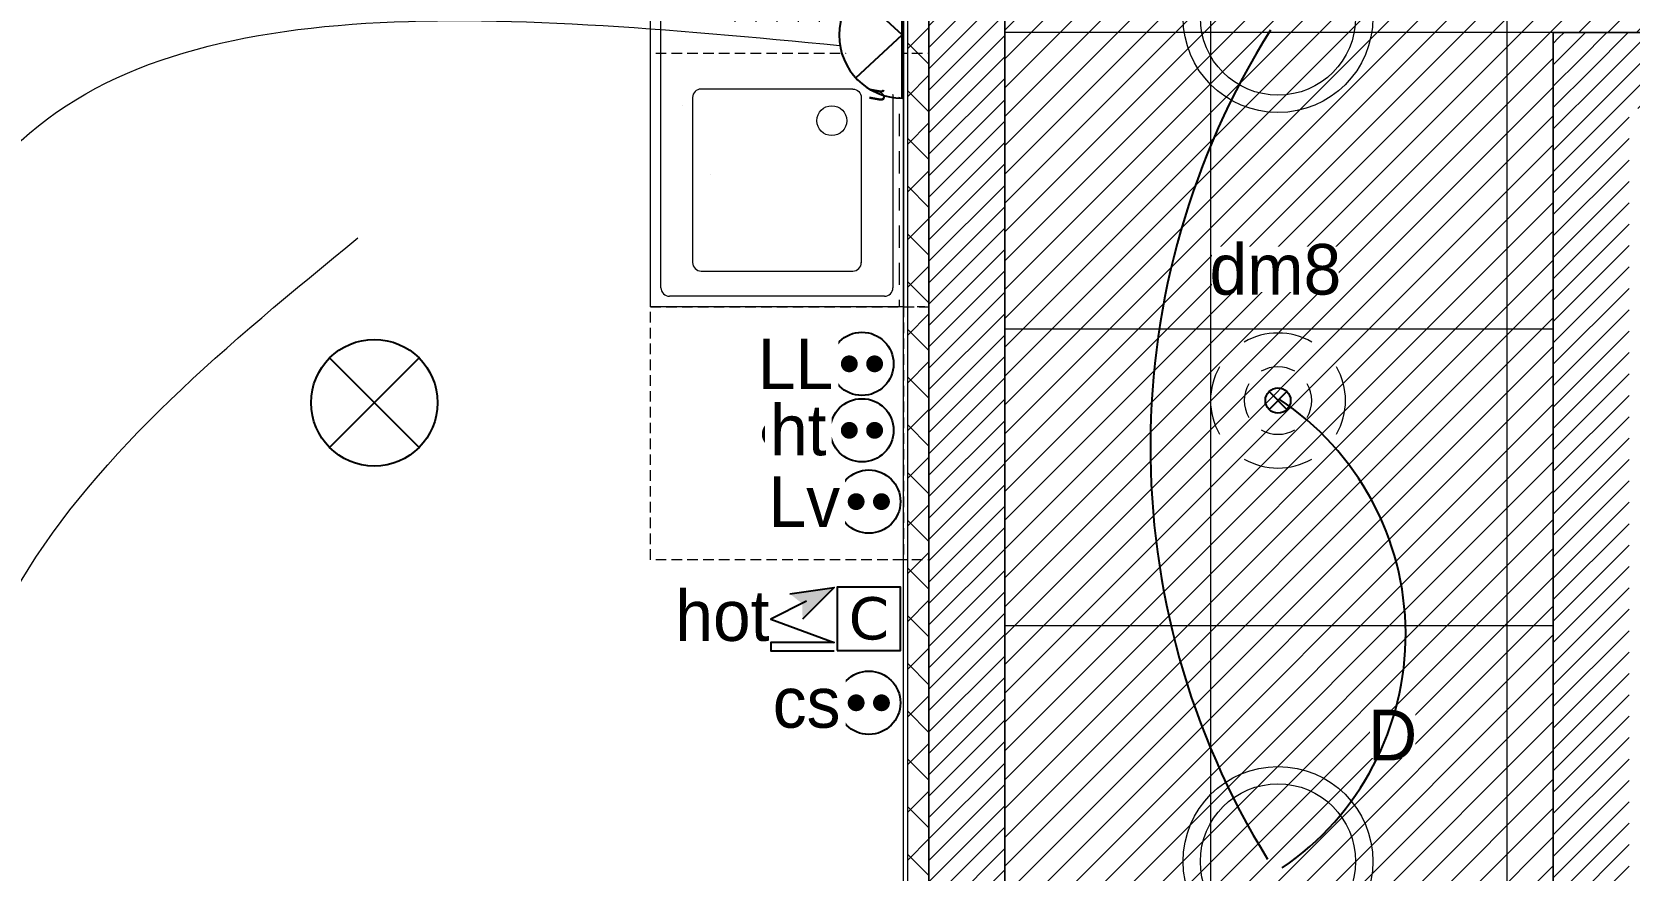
# Model space of a CAD drawing. Header units: centimetres. Extents: x 2666 to 9670, y 1889 to 5633.
# Drawn here: x 3976.8 to 4355.4, y 3953.9 to 4152.5 of the extents above; entities that cross this region are included whole.
import ezdxf

# ---------------------------------------------------------------- set-up
doc = ezdxf.new("R2010")
doc.units = ezdxf.units.CM
doc.header["$LTSCALE"] = 12.7
for name, pattern in [('Style de ligne -11', [0.694444, 0.41656, -0.277884]), ('Style de ligne -13', [0.295276, 0.19685, -0.098425]), ('Style de ligne -5', [0.41656, 0.13885, -0.27771])]:
    doc.linetypes.add(name, pattern=pattern)
doc.layers.add('B faience', color=7, linetype='Style de ligne -11', lineweight=13, true_color=0x0040ff)
for name, color, linetype, lineweight in [('B Faux plafonds', 7, 'Continuous', 5), ('B GÈnÈral', 7, 'Continuous', 5), ('B Général', 7, 'Continuous', 5), ('C ANNOTATIONS-prestations', 7, 'Continuous', 5), ('C ANNOTATIONS-prestations-1', 7, 'Continuous', 5), ('prlm-ELEC-CFO', 1, 'Continuous', 25)]:
    doc.layers.add(name, color=color, linetype=linetype, lineweight=lineweight)
doc.styles.add('Eurostile', font='')
doc.styles.add('Eurostile (italic)', font='')
doc.styles.add('prlm-elec-cfo', font='comic.ttf', dxfattribs={"height": 12})
doc.styles.get('Eurostile').set_extended_font_data('Eurostile')
doc.styles.get('Eurostile (italic)').set_extended_font_data('Eurostile', italic=True)
pattern_1 = [(45, (0, 0), (2.4253472, -2.6458333), [])]

# ---------------------------------------------------------------- blocks, each defined once
blk = doc.blocks.new('xi.ECAP')
at = {"color": 0}
blk.add_wipeout([(-15, 0), (-10.13, 11.06), (0, 15), (10.13, 11.06), (15, 0)], dxfattribs=at).dxf.layer = 'prlm-ELEC-CFO'
at = {"layer": 'prlm-ELEC-CFO', "color": 0, "linetype": 'ByBlock', "lineweight": -2, "flags": 128}
blk.add_lwpolyline([(15, 0, 1), (-15, 0)], format="xyb", close=True, dxfattribs=at)
at = {"layer": 'prlm-ELEC-CFO', "color": 0}
blk.add_lwpolyline([(-10.13, 11.06), (0, 0), (10.13, 11.06)], dxfattribs=at)
blk = doc.blocks.new('xi.PTCE')
at = {"layer": 'prlm-ELEC-CFO', "color": 0}
for points in [[(-10.61, 10.61), (10.61, -10.61)], [(10.61, 10.61), (-10.61, -10.61)]]:
    blk.add_lwpolyline(points, dxfattribs=at)
at = {"layer": 'prlm-ELEC-CFO', "color": 0, "linetype": 'ByBlock'}
blk.add_circle((0, 0), 15, dxfattribs=at)
blk = doc.blocks.new('xi.PCHT')
at = {"color": 0, "lineweight": 5}
blk.add_wipeout([(-7.5, -7.5), (7.5, -7.5), (7.5, 7.5), (-7.5, 7.5)], dxfattribs=at).dxf.layer = 'prlm-ELEC-CFO'
at = {"layer": 'prlm-ELEC-CFO', "color": 0, "linetype": 'ByBlock', "lineweight": 5, "const_width": 2}
for points in [[(-4, 0, 1), (-2, 0, 1)], [(2, 0, 1), (4, 0, 1)]]:
    blk.add_lwpolyline(points, format="xyb", close=True, dxfattribs=at)
at = {"layer": 'prlm-ELEC-CFO', "color": 0, "linetype": 'ByBlock', "lineweight": -2}
blk.add_circle((0, 0), 7.5, dxfattribs=at)
blk = doc.blocks.new('xi.LV')
at = {"color": 0, "lineweight": 5}
blk.add_wipeout([(-7.5, -7.5), (7.5, -7.5), (7.5, 7.5), (-7.5, 7.5)], dxfattribs=at).dxf.layer = 'prlm-ELEC-CFO'
at = {"layer": 'prlm-ELEC-CFO', "color": 0, "linetype": 'ByBlock', "lineweight": 5, "const_width": 2}
for points in [[(-4, 0, 1), (-2, 0, 1)], [(2, 0, 1), (4, 0, 1)]]:
    blk.add_lwpolyline(points, format="xyb", close=True, dxfattribs=at)
at = {"layer": 'prlm-ELEC-CFO', "color": 0, "linetype": 'ByBlock', "lineweight": -2}
blk.add_circle((0, 0), 7.5, dxfattribs=at)
blk = doc.blocks.new('xi.SF32')
at = {"layer": 'prlm-ELEC-CFO', "color": 0, "flags": 128}
blk.add_lwpolyline([(-7.5, -7.5), (7.5, -7.5), (7.5, 7.5), (-7.5, 7.5)], close=True, dxfattribs=at)
at = {"layer": 'prlm-ELEC-CFO', "color": 0, "linetype": 'ByBlock', "insert": (0, 0), "char_height": 10, "width": 11.36, "attachment_point": 5}
blk.add_mtext('{\\fVerdana|b0|i0|c0|p34;C}', dxfattribs=at)
blk = doc.blocks.new('xi.PCS')
at = {"color": 0, "lineweight": 5}
blk.add_wipeout([(-7.5, -7.5), (7.5, -7.5), (7.5, 7.5), (-7.5, 7.5)], dxfattribs=at).dxf.layer = 'prlm-ELEC-CFO'
at = {"layer": 'prlm-ELEC-CFO', "color": 0, "linetype": 'ByBlock', "lineweight": 5, "const_width": 2}
for points in [[(-4, 0, 1), (-2, 0, 1)], [(2, 0, 1), (4, 0, 1)]]:
    blk.add_lwpolyline(points, format="xyb", close=True, dxfattribs=at)
at = {"layer": 'prlm-ELEC-CFO', "color": 0, "linetype": 'ByBlock', "lineweight": -2}
blk.add_circle((0, 0), 7.5, dxfattribs=at)
blk = doc.blocks.new('xi.LL')
at = {"color": 0, "lineweight": 5}
blk.add_wipeout([(-7.5, -7.5), (7.5, -7.5), (7.5, 7.5), (-7.5, 7.5)], dxfattribs=at).dxf.layer = 'prlm-ELEC-CFO'
at = {"layer": 'prlm-ELEC-CFO', "color": 0, "linetype": 'ByBlock', "lineweight": 5, "const_width": 2}
for points in [[(-4, 0, 1), (-2, 0, 1)], [(2, 0, 1), (4, 0, 1)]]:
    blk.add_lwpolyline(points, format="xyb", close=True, dxfattribs=at)
at = {"layer": 'prlm-ELEC-CFO', "color": 0, "linetype": 'ByBlock', "lineweight": -2}
blk.add_circle((0, 0), 7.5, dxfattribs=at)
blk = doc.blocks.new('xi.hot')
at = {"layer": 'prlm-ELEC-CFO', "lineweight": 5}
blk.add_hatch(color=0, dxfattribs=at).paths.add_polyline_path([(-3, 6), (-0.1, 3.7), (0, 0), (7.5, 7.5)])
at = {"layer": 'prlm-ELEC-CFO', "color": 0}
for points in [[(0.95, 4.23), (-7.5, 0), (7.5, -5.5), (-7.5, -5.5), (-7.5, -7.5), (7.5, -7.5)], [(-3, 6), (7.5, 7.5), (0, 0)]]:
    blk.add_lwpolyline(points, dxfattribs=at)
blk = doc.blocks.new('xi.lumD')
at = {"layer": 'prlm-ELEC-CFO', "color": 0, "linetype": 'ByBlock', "lineweight": 13}
for radius in [22.49, 18.39]:
    blk.add_circle((0, 0), radius, dxfattribs=at)
blk = doc.blocks.new('xi.dm8')
at = {"layer": 'prlm-ELEC-CFO', "color": 0}
for points in [[(-2.12, 2.12), (2.12, -2.12)], [(2.12, 2.12), (-2.12, -2.12)]]:
    blk.add_lwpolyline(points, dxfattribs=at)
blk.add_circle((0, 0), 3, dxfattribs=at)
at = {"layer": 'prlm-ELEC-CFO', "color": 0, "lineweight": 13}
for radius, start, end in [(16, 60, 120), (16, 150, 210), (8, 60, 120), (16, 330, 30), (8, 150, 210), (8, 330, 30), (8, 240, 300), (16, 240, 300)]:
    blk.add_arc((0, 0), radius, start, end, dxfattribs=at)
blk = doc.blocks.new('Lave Vaisselle')
at = {"layer": 'B Général', "color": 7, "linetype": 'Style de ligne -13', "lineweight": 5, "flags": 128}
blk.add_lwpolyline([(-30, 30), (-30, 36), (30, 36), (30, 30)], dxfattribs=at)
blk.add_lwpolyline([(-30, 30), (30, 30), (30, -30), (-30, -30)], close=True, dxfattribs=at)
at = {"layer": 'B Général', "color": 7, "insert": (0, 0), "char_height": 7.059, "attachment_point": 5, "line_spacing_factor": 0.894142, "style": 'Eurostile'}
blk.add_mtext('LV', dxfattribs=at)
blk = doc.blocks.new('Evier 120x60')
at = {"layer": 'B Général', "color": 7, "linetype": 'Continuous', "lineweight": 5}
for p, q in [((-55.5, -2.5), (55.5, -2.5)), ((-57.5, -55.5), (-57.5, -4.5)), ((57.5, -4.5), (57.5, -55.5)), ((-52.12, -15), (-7.88, -15)), ((-52.5, -20), (-7.5, -20)), ((-52.5, -25), (-7.5, -25)), ((-52.5, -30), (-7.5, -30)), ((-52.5, -35), (-7.5, -35)), ((-52.5, -40), (-7.5, -40)), ((-52.12, -45), (-7.88, -45)), ((28.75, -45.8), (28.75, -45.8)), ((12.27, -52.47), (12.27, -52.47)), ((55.5, -57.5), (-55.5, -57.5))]:
    blk.add_line(p, q, dxfattribs=at)
at = {"layer": 'B Général', "color": 7, "linetype": 'Style de ligne -5', "lineweight": 5, "flags": 128}
blk.add_lwpolyline([(-60, 0), (-60, 6), (60, 6), (60, 0)], dxfattribs=at)
at = {"layer": 'B Général', "color": 7, "linetype": 'Continuous', "lineweight": 5, "flags": 128}
blk.add_lwpolyline([(-60, 0), (60, 0), (60, -60), (-60, -60)], close=True, dxfattribs=at)
for points in [[(8.4, -12), (8.4, -48, 0.414212), (10.4, -50), (49.55, -50, 0.198914), (50.96, -49.41, 0.198914), (51.55, -48), (51.55, -12, 0.414214), (49.55, -10)], [(8.4, -12, -0.414212), (10.4, -10), (49.6, -10)]]:
    blk.add_lwpolyline(points, format="xyb", dxfattribs=at)
at = {"layer": 'B Général', "color": 7, "linetype": 'Continuous', "lineweight": 5}
for centre, start, end in [((-55.5, -4.5), 90, 180), ((55.5, -4.5), 0, 90), ((-55.5, -55.5), 180, 270), ((55.5, -55.5), 270, 0)]:
    blk.add_arc(centre, 2, start, end, dxfattribs=at)
blk.add_ellipse((15.9, -17), major_axis=(3.54, 0), ratio=1, dxfattribs=at)
at = {"layer": 'B Général', "color": 7}
blk.add_blockref('Lave Vaisselle', (-30, -30), dxfattribs=at)
at = {"layer": 'C ANNOTATIONS-prestations', "insert": (-37.15, -3.37), "char_height": 4.706, "attachment_point": 1, "line_spacing_factor": 0.894142, "style": 'Eurostile (italic)'}
blk.add_mtext('Faïence ht: 60cm', dxfattribs=at)
blk = doc.blocks.new('Cuisson')
at = {"layer": 'B Général', "color": 7, "linetype": 'Style de ligne -13', "lineweight": 5, "flags": 128}
blk.add_lwpolyline([(-30, 30), (-30, 36), (30, 36), (30, 30)], dxfattribs=at)
blk.add_lwpolyline([(-30, 30), (30, 30), (30, -30), (-30, -30)], close=True, dxfattribs=at)
at = {"layer": 'B Général', "color": 7, "insert": (0, 0), "char_height": 7.06, "attachment_point": 5, "line_spacing_factor": 0.894142, "style": 'Eurostile'}
blk.add_mtext('C', dxfattribs=at)

msp = doc.modelspace()

# ---------------------------------------------------------------- hatches: boundary and pattern name
at = {"layer": 'B Faux plafonds', "linetype": 'Continuous', "lineweight": 5, "true_color": 0xaaaaaa}
h = msp.add_hatch(dxfattribs=at)
h.set_pattern_fill('F_P__SOFFITE', color=253, style=0, pattern_type=2)
h.set_pattern_definition([(45, (0, 0.2205), (-3.5277778, 3.3072917), [])])
h.paths.add_polyline_path([(4337.44, 3228.48), (4207.44, 3228.48), (4207.44, 4282.39), (4659.96, 4282.39), (4659.96, 4330.39), (5019.96, 4330.39), (5019.96, 4687.89), (5150.04, 4687.72), (5150.04, 4282.39), (6787.89, 4282.39), (6787.89, 4152.39), (4337.44, 4152.39)])
at = {"layer": 'B GÈnÈral', "linetype": 'Continuous', "lineweight": 5}
h = msp.add_hatch(dxfattribs=at)
h.set_pattern_fill('50_BETON', style=0, pattern_type=2)
h.set_pattern_definition(pattern_1)
h.paths.add_polyline_path([(4207.44, 3774.98), (4207.44, 4282.39), (4189.44, 4282.39), (4189.44, 3774.98)])
at = {"layer": 'B GÈnÈral', "linetype": 'Continuous', "lineweight": 5, "true_color": 0x808080}
h = msp.add_hatch(dxfattribs=at)
h.set_pattern_fill('02_ISOLANT', color=8, angle=90, style=0, pattern_type=2)
h.set_pattern_definition([(135, (3868.306, 3832.432), (-5.65685, -5.65685), []), (225, (3868.306, 3832.432), (-5.65685, 5.65685), [])])
h.paths.add_polyline_path([(4184.44, 3857.39), (4189.44, 3857.39), (4189.44, 4207.39), (4184.44, 4207.39)])
at = {"layer": 'B GÈnÈral', "linetype": 'Continuous', "lineweight": 5}
h = msp.add_hatch(dxfattribs=at)
h.set_pattern_fill('50_BETON', style=0, pattern_type=2)
h.set_pattern_definition(pattern_1)
h.paths.add_polyline_path([(5431.34, 4152.39), (4337.44, 4152.39), (4355.44, 4134.39), (5431.34, 4134.39)])
h = msp.add_hatch(dxfattribs=at)
h.set_pattern_fill('50_BETON', style=0, pattern_type=2)
h.set_pattern_definition(pattern_1)
h.paths.add_polyline_path([(4355.44, 4134.39), (4337.44, 4152.39), (4337.44, 3872.49), (4355.44, 3872.49)])
at = {"layer": 'C ANNOTATIONS-prestations-1', "linetype": 'Continuous', "lineweight": 9, "true_color": 0x989898}
h = msp.add_hatch(dxfattribs=at)
h.set_pattern_fill('DALETTES TERRASSE 50X50', color=252, scale=1.406016, style=0, pattern_type=2)
h.set_pattern_definition([(0, (4678, 4152.39), (4e-15, -70.3008), []), (-90, (4678, 4152.39), (70.3008, 0), [])])
h.paths.add_polyline_path([(4337.44, 3228.48), (4207.44, 3228.48), (4207.44, 4282.39), (4659.96, 4282.39), (4659.96, 4330.39), (5019.96, 4330.39), (5019.96, 4687.89), (5150.04, 4687.72), (5150.04, 4282.39), (6787.89, 4282.39), (6787.89, 4152.39), (4337.44, 4152.39)])

# ---------------------------------------------------------------- linework, layer by layer
at = {"layer": 'B faience', "flags": 128}
msp.add_lwpolyline([(4123.43, 4206.39), (4182.44, 4206.39), (4182.43, 4087.39)], dxfattribs=at)
at = {"layer": 'B Général', "color": 7, "linetype": 'Continuous', "lineweight": 18}
for p, q in [((4189.44, 4282.39), (4189.44, 3774.98)), ((4207.44, 4282.39), (4207.44, 3774.98)), ((4337.44, 4152.39), (5431.34, 4152.39)), ((4337.44, 3872.49), (4337.44, 4152.39))]:
    msp.add_line(p, q, dxfattribs=at)
at = {"layer": 'B Général', "color": 7, "linetype": 'Continuous', "lineweight": 5}
for p, q in [((4189.44, 4282.39), (4189.44, 3774.98)), ((4207.44, 4282.39), (4207.44, 3774.98)), ((4183.44, 3857.39), (4183.44, 4207.39)), ((4184.44, 3857.39), (4184.44, 4207.39)), ((4189.44, 3857.39), (4189.44, 4207.39)), ((4337.44, 4152.39), (5431.34, 4152.39)), ((4337.44, 3872.49), (4337.44, 4152.39))]:
    msp.add_line(p, q, dxfattribs=at)
at = {"layer": 'B Général', "color": 7, "linetype": 'Continuous', "lineweight": 13}
for p, q in [((4183.44, 3857.39), (4183.44, 4207.39)), ((4189.44, 3857.39), (4189.44, 4207.39))]:
    msp.add_line(p, q, dxfattribs=at)
at = {"layer": 'C ANNOTATIONS-prestations', "color": 7, "linetype": 'Continuous', "lineweight": 5, "flags": 128}
msp.add_lwpolyline([(4337.44, 3228.48), (4207.44, 3228.48), (4207.44, 4282.39), (4659.96, 4282.39), (4659.96, 4330.39), (5019.96, 4330.39), (5019.96, 4687.89), (5150.04, 4687.72), (5150.04, 4282.39), (6787.89, 4282.39), (6787.89, 4152.39), (4337.44, 4152.39)], close=True, dxfattribs=at)
msp.add_lwpolyline([(4337.44, 3228.48), (4207.44, 3228.48), (4207.44, 4282.39), (4659.96, 4282.39), (4659.96, 4330.39), (5019.96, 4330.39), (5019.96, 4687.89), (5150.04, 4687.72), (5150.04, 4282.39), (6787.89, 4282.39), (6787.89, 4152.39), (4337.44, 4152.39)], close=True, dxfattribs=at)
at = {"layer": 'prlm-ELEC-CFO', "lineweight": 13}
msp.add_spline([(3942.13, 3864.77), (3974.14, 4022.2), (4054.07, 4103.68)], degree=3, dxfattribs=at)

# ---------------------------------------------------------------- block references
at = {"layer": 'B Général', "color": 7, "rotation": 270}
for name, p in [('Evier 120x60', (4183.43, 4147.39)), ('Cuisson', (4153.43, 4057.39))]:
    msp.add_blockref(name, p, dxfattribs=at)
at = {"layer": 'prlm-ELEC-CFO', "rotation": 90}
for p in [(4272.2, 4155.91), (4272.2, 3955.91)]:
    msp.add_blockref('xi.lumD', p, dxfattribs=at)
at = {"layer": 'prlm-ELEC-CFO'}
for name, p in [('xi.dm8', (4272.2, 4065.15)), ('xi.PTCE', (4057.99, 4064.63)), ('xi.hot', (4159.51, 4013.33)), ('xi.SF32', (4175.2, 4013.44))]:
    msp.add_blockref(name, p, dxfattribs=at)

# ---------------------------------------------------------------- next in the draw order: block references
at = {"layer": 'prlm-ELEC-CFO', "rotation": 90}
msp.add_blockref('xi.ECAP', (4183.15, 4151.8), dxfattribs=at)

# ---------------------------------------------------------------- next in the draw order: texts
at = {"layer": 'prlm-ELEC-CFO', "lineweight": 20, "char_height": 12, "attachment_point": 2, "line_spacing_factor": 0.8, "style": 'prlm-elec-cfo', "bg_fill": 3, "box_fill_scale": 0.95, "bg_fill_color": 256, "bg_fill_transparency": 0}
for s, insert in [('dm8', (4271.58, 4102.26)), ('D', (4299.39, 3991.86))]:
    msp.add_mtext(s, dxfattribs=dict(at, insert=insert))

# ---------------------------------------------------------------- next in the draw order: linework, layer by layer
at = {"layer": 'prlm-ELEC-CFO'}
for centre, radius, start, end in [((4427.66, 4054.15), 185.71, 147.8479, 211.7468), ((4235.54, 4009.68), 66.93, 304.2416, 56.4752)]:
    msp.add_arc(centre, radius, start, end, dxfattribs=at)
at = {"layer": 'prlm-ELEC-CFO', "lineweight": 13}
msp.add_spline([(3941.22, 3864.83), (3934.5, 3977.55), (3968.55, 4120.97), (4168.35, 4149.34)], degree=3, dxfattribs=at)

# ---------------------------------------------------------------- next in the draw order: block references
at = {"layer": 'prlm-ELEC-CFO'}
for name, p in [('xi.PCHT', (4173.58, 4058.09)), ('xi.LV', (4175.2, 4041.19)), ('xi.PCS', (4175.2, 3993.51))]:
    msp.add_blockref(name, p, dxfattribs=at)

# ---------------------------------------------------------------- next in the draw order: texts
at = {"layer": 'prlm-ELEC-CFO', "lineweight": 20, "insert": (4140.5, 4020.18), "char_height": 12, "attachment_point": 2, "line_spacing_factor": 0.8, "style": 'prlm-elec-cfo', "bg_fill": 3, "box_fill_scale": 0.95, "bg_fill_color": 256, "bg_fill_transparency": 0}
msp.add_mtext('hot', dxfattribs=at)

# ---------------------------------------------------------------- next in the draw order: texts
at = {"layer": 'prlm-ELEC-CFO', "lineweight": 20, "char_height": 12, "attachment_point": 5, "line_spacing_factor": 0.8, "style": 'prlm-elec-cfo', "bg_fill": 3, "box_fill_scale": 1.1, "bg_fill_color": 256, "bg_fill_transparency": 0}
for s, insert in [('ht', (4158.5, 4058.09)), ('Lv', (4159.92, 4041.19)), ('cs', (4160.46, 3993.51))]:
    msp.add_mtext(s, dxfattribs=dict(at, insert=insert))

# ---------------------------------------------------------------- next in the draw order: block references
at = {"layer": 'prlm-ELEC-CFO'}
msp.add_blockref('xi.LL', (4173.58, 4073.85), dxfattribs=at)

# ---------------------------------------------------------------- next in the draw order: texts
at = {"layer": 'prlm-ELEC-CFO', "lineweight": 20, "insert": (4157.83, 4073.85), "char_height": 12, "attachment_point": 5, "line_spacing_factor": 0.8, "style": 'prlm-elec-cfo', "bg_fill": 3, "box_fill_scale": 1.1, "bg_fill_color": 256, "bg_fill_transparency": 0}
msp.add_mtext('LL', dxfattribs=at)

doc.saveas('drawing.dxf')
